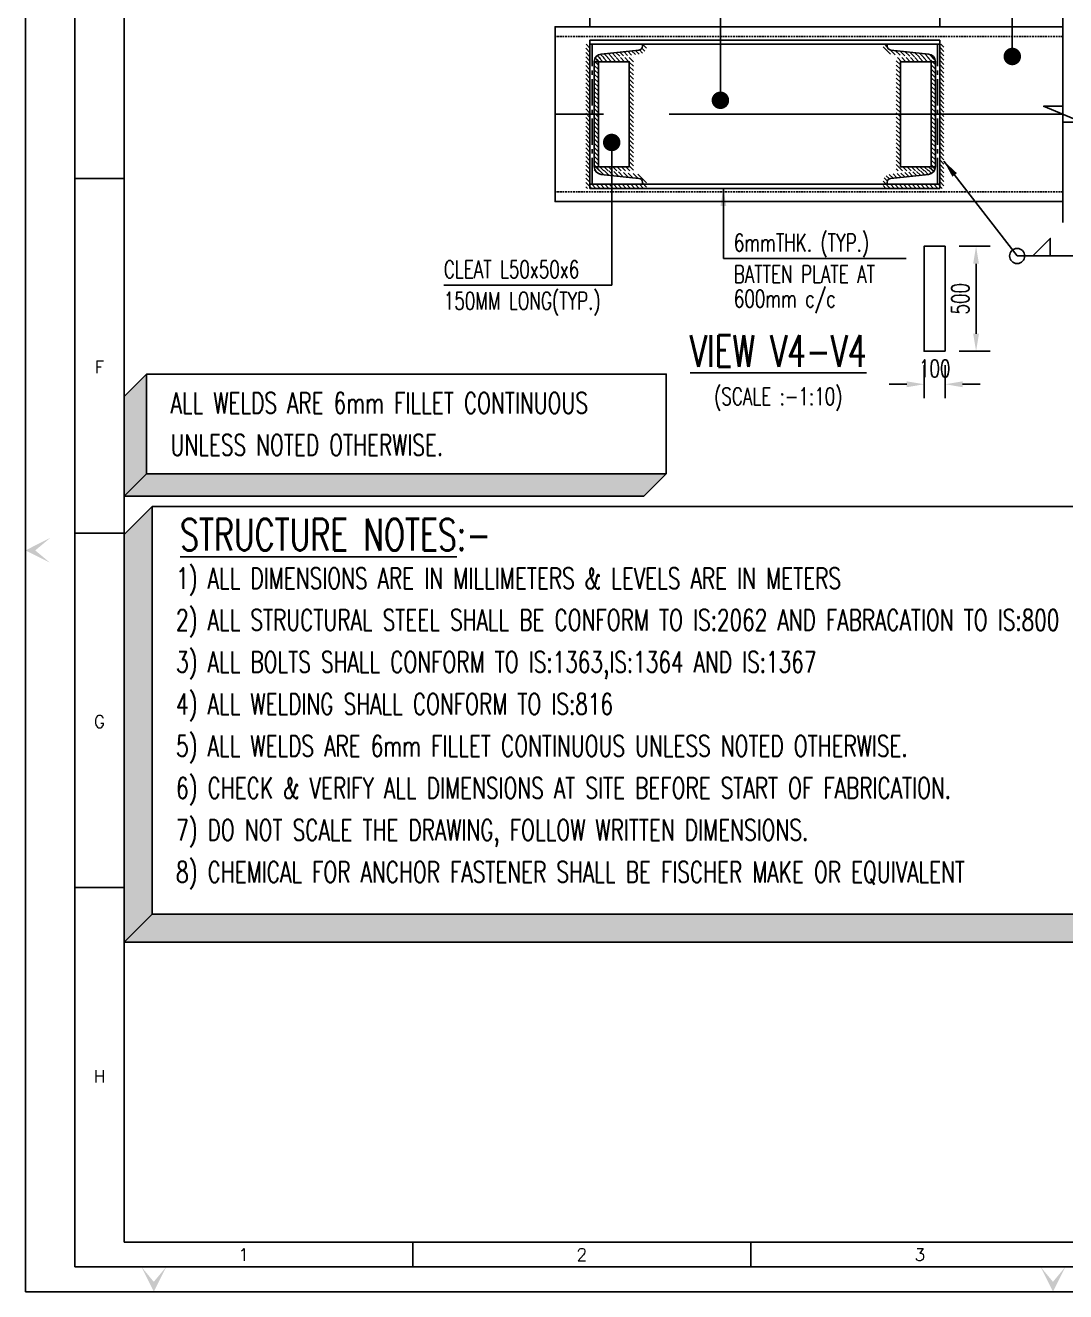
# Model space of a CAD drawing. Header units: inches. Extents: x 6 to 183294, y -48183 to 78918.
# Drawn here: x 6 to 14879, y 4 to 18103 of the extents above; entities that cross this region are included whole.
import ezdxf
from ezdxf.enums import TextEntityAlignment as Align

# ---------------------------------------------------------------- set-up
doc = ezdxf.new("R2010")
doc.units = ezdxf.units.IN
doc.header["$MEASUREMENT"] = 0
doc.header["$PDMODE"] = 35
doc.linetypes.add('CENTER2', pattern=[1.125, 0.75, -0.125, 0.125, -0.125])
doc.linetypes.add('HIDDEN', pattern=[0.375, 0.25, -0.125])
for name, color, linetype in [('PNA', 8, 'Continuous'), ('S-BASE PLATE', 3, 'Continuous'), ('S-BRECK LINE', 8, 'Continuous'), ('S-CENTER LINE', 8, 'CENTER2'), ('S-DIM-1', 5, 'Continuous'), ('S-ISMC', 2, 'Continuous'), ('S-TEXT', 2, 'Continuous'), ('S-TITIL', 6, 'Continuous'), ('S-WELD', 8, 'Continuous'), ('SCH-LINE', 7, 'Continuous'), ('ST', 4, 'Continuous'), ('TEXT NORMAL', 4, 'Continuous')]:
    doc.layers.add(name, color=color, linetype=linetype)
doc.styles.add('ROMANS', font='simplex.shx', dxfattribs={"width": 0.7})
doc.dimstyles.new('dim10', dxfattribs={"dimtxt": 250, "dimasz": 250, "dimexe": 200, "dimexo": 200, "dimgap": 100, "dimtad": 1, "dimdec": 0, "dimlfac": 0.1, "dimzin": 0, "dimdsep": 46, "dimtxsty": 'ROMANS', "dimcen": 0, "dimclrd": 5, "dimclre": 5, "dimclrt": 4, "dimadec": 0, "dimazin": 0, "dimtfac": 1, "dimtdec": 0, "dimtix": 1, "dimtofl": 0, "dimtmove": 2, "dimatfit": 3, "dimfxl": 0, "dimtolj": 1, "dimtzin": 0, "dimlwd": -1, "dimlwe": -1, "dimarcsym": 0})
doc.dimstyles.new('dim100', dxfattribs={"dimtxt": 250, "dimasz": 250, "dimexe": 200, "dimexo": 200, "dimgap": 100, "dimtad": 1, "dimdec": 0, "dimzin": 0, "dimdsep": 46, "dimtxsty": 'ROMANS', "dimcen": 0, "dimclrd": 5, "dimclre": 5, "dimclrt": 4, "dimadec": 0, "dimazin": 0, "dimtfac": 1, "dimtdec": 0, "dimtix": 1, "dimtofl": 0, "dimtmove": 2, "dimatfit": 3, "dimfxl": 0, "dimtolj": 1, "dimtzin": 0, "dimlwd": -1, "dimlwe": -1, "dimarcsym": 0})
doc.dimstyles.new('dim33.33', dxfattribs={"dimtxt": 250, "dimasz": 250, "dimexe": 200, "dimexo": 200, "dimgap": 100, "dimtad": 1, "dimdec": 0, "dimlfac": 0.333331, "dimzin": 0, "dimdsep": 46, "dimtxsty": 'ROMANS', "dimcen": 0, "dimclrd": 5, "dimclre": 5, "dimclrt": 4, "dimadec": 0, "dimazin": 0, "dimtfac": 1, "dimtdec": 0, "dimtix": 1, "dimtofl": 0, "dimtmove": 2, "dimatfit": 3, "dimfxl": 0, "dimtolj": 1, "dimtzin": 0, "dimlwd": -1, "dimlwe": -1, "dimarcsym": 0})
pattern_1 = [(315, (-28818.208, 12353.245), (30.93592, 30.93592), [])]
pattern_2 = [(315, (-31178.114, 12353.245), (30.93592, 30.93592), [])]

# ---------------------------------------------------------------- blocks, each defined once
blk = doc.blocks.new('FOLDER')
at = {"layer": 'PNA'}
for points in [[(-1250, 2500), (0, 0), (0, 1000)], [(1250, 2500), (0, 0), (0, 1000)]]:
    blk.add_solid(points, dxfattribs=at)
blk = doc.blocks.new('SHEET')
at = {"color": 1}
blk.add_line((762042, -118391, -8), (676135, -118391, -8), dxfattribs=at)
at = {"elevation": -8, "flags": 128}
blk.add_lwpolyline([(674017, -125881), (763101, -125881), (763101, -63214), (674017, -63214)], close=True, dxfattribs=at)
at = {"layer": 'PNA'}
for p, q in [((675076, -102021, -8), (676135, -102021, -8)), ((675076, -109621, -8), (676135, -109621, -8)), ((675076, -117221, -8), (676135, -117221, -8)), ((682323, -124822, -8), (682323, -125351, -8)), ((689570, -124822, -8), (689570, -125351, -8))]:
    blk.add_line(p, q, dxfattribs=at)
at = {"layer": 'PNA', "color": 1, "elevation": -8}
for points in [[(675076, -125351), (762572, -125351), (762572, -63743), (675076, -63743)], [(676135, -124822), (762042, -124822), (762042, -64273), (676135, -64273)]]:
    blk.add_lwpolyline(points, close=True, dxfattribs=at)
at = {"layer": 'PNA', "xscale": 0.2118545526379952, "yscale": 0.2118545526379952, "zscale": 0.2118545526379952, "rotation": 270}
blk.add_blockref('FOLDER', (674017, -109992, -8), dxfattribs=at)
at = {"layer": 'PNA', "xscale": 0.2118545530764889, "yscale": 0.2118545530764889, "zscale": 0.2118545530764889}
for p in [(676771, -125881, -8), (696049, -125881, -8)]:
    blk.add_blockref('FOLDER', p, dxfattribs=at)
at = {"layer": 'PNA', "style": 'ROMANS'}
for s, p in [('F', (675605, -106061, -8)), ('G', (675605, -113661, -8)), ('H', (675605, -121262, -8)), ('1', (678700, -125086, -8)), ('2', (685947, -125086, -8)), ('3', (693195, -125086, -8))]:
    blk.add_text(s, height=265, dxfattribs=at).set_placement(p, align=Align.MIDDLE)
blk = doc.blocks.new('*U42')
at = {"layer": 'S-CENTER LINE', "linetype": 'CENTER2', "ltscale": 750}
blk.add_line((383.6, 757.5), (383.6, 31.7), dxfattribs=at)
at = {"layer": 'S-ISMC', "color": 8, "linetype": 'HIDDEN', "ltscale": 10}
for p, q in [((272.7, 757.5), (272.7, 31.7)), ((494.5, 757.5), (494.5, 31.7))]:
    blk.add_line(p, q, dxfattribs=at)
at = {"layer": 'S-ISMC', "linetype": 'Continuous'}
blk.add_lwpolyline([(258.6, 757.5), (258.6, 31.7), (508.6, 31.7), (508.6, 757.5)], close=True, dxfattribs=at)
blk = doc.blocks.new('*U10')
at = {"layer": 'S-CENTER LINE', "linetype": 'CENTER2', "ltscale": 50}
blk.add_line((0, -100), (0, 100), dxfattribs=at)
at = {"layer": 'S-CENTER LINE', "linetype": 'CENTER2', "ltscale": 10}
blk.add_line((7.8, 0), (-7.8, 0), dxfattribs=at)
at = {"layer": 'S-ISMC', "color": 3}
blk.add_lwpolyline([(72, -97.2, 0.383864), (67, -91.7), (12.9, -86, -0.383864), (3, -75.1), (3, 75.1, -0.383864), (12.9, 86), (67, 91.7, 0.383864), (72, 97.2), (72, 100), (-3, 100), (-3, -100), (72, -100)], format="xyb", close=True, dxfattribs=at)
blk = doc.blocks.new('*D82')
at = {"layer": 'Defpoints', "color": 0, "transparency": 16777216}
for p in [(13078, 19128), (8078, 17893), (13078, 17893)]:
    blk.add_point(p, dxfattribs=at)
at = {"layer": 'S-DIM-1', "color": 5, "transparency": 16777216}
for p, q in [((8078, 18093), (8078, 19328)), ((13078, 18093), (13078, 19328)), ((8328, 19128), (12828, 19128))]:
    blk.add_line(p, q, dxfattribs=at)
for points in [[(8328, 19169), (8328, 19086), (8078, 19128)], [(12828, 19169), (12828, 19086), (13078, 19128)]]:
    blk.add_solid(points, dxfattribs=at)
at = {"layer": 'S-DIM-1', "color": 4, "transparency": 16777216, "insert": (10578, 19353), "char_height": 250, "attachment_point": 5, "style": 'ROMANS'}
blk.add_mtext('\\A1;500', dxfattribs=at)
blk = doc.blocks.new('*D83')
at = {"layer": 'Defpoints', "color": 0, "ltscale": 20, "transparency": 16777216}
for p in [(12856, 13445), (13156, 13445), (13156, 12973)]:
    blk.add_point(p, dxfattribs=at)
at = {"layer": 'S-DIM-1', "color": 5, "ltscale": 20, "transparency": 16777216}
for p, q in [((12856, 13245), (12856, 12773)), ((13156, 13245), (13156, 12773)), ((12606, 12973), (12356, 12973)), ((13406, 12973), (13656, 12973))]:
    blk.add_line(p, q, dxfattribs=at)
for points in [[(12606, 13015), (12606, 12931), (12856, 12973)], [(13406, 13015), (13406, 12931), (13156, 12973)]]:
    blk.add_solid(points, dxfattribs=at)
at = {"layer": 'S-DIM-1', "color": 4, "lineweight": -2, "ltscale": 20, "transparency": 16777216, "insert": (13006, 13198), "char_height": 250, "attachment_point": 5, "style": 'ROMANS'}
blk.add_mtext('\\A1;100', dxfattribs=at)
blk = doc.blocks.new('*D68')
at = {"layer": 'Defpoints', "color": 0, "ltscale": 20, "transparency": 16777216}
for p in [(13156, 14945), (13598, 14945), (13156, 13445)]:
    blk.add_point(p, dxfattribs=at)
at = {"layer": 'S-DIM-1', "color": 5, "ltscale": 20, "transparency": 16777216}
for p, q in [((13356, 14945), (13798, 14945)), ((13598, 13695), (13598, 14695)), ((13356, 13445), (13798, 13445))]:
    blk.add_line(p, q, dxfattribs=at)
for points in [[(13556, 14695), (13639, 14695), (13598, 14945)], [(13556, 13695), (13639, 13695), (13598, 13445)]]:
    blk.add_solid(points, dxfattribs=at)
at = {"layer": 'S-DIM-1', "color": 4, "lineweight": -2, "ltscale": 20, "transparency": 16777216, "insert": (13373, 14195), "char_height": 250, "attachment_point": 5, "rotation": 90, "style": 'ROMANS'}
blk.add_mtext('\\A1;500', dxfattribs=at)

msp = doc.modelspace()

# ---------------------------------------------------------------- hatches: boundary and pattern name
at = {"linetype": 'Continuous'}
for points in [[(1739.033, 13117.754), (1418.99, 12797.711), (1418.99, 11373.657), (8847.696, 11373.657), (9167.739, 11693.7), (1739.033, 11693.7)], [(1819.044, 11223.657), (1418.99, 10823.603), (1418.99, 4997.803), (16888.476, 4997.803), (17288.529, 5397.857), (1819.044, 5397.857)]]:
    msp.add_hatch(color=6, dxfattribs=at).paths.add_polyline_path(points)
at = {"layer": 'S-WELD'}
h = msp.add_hatch(dxfattribs=at)
h.set_pattern_fill('ANSI31', color=256, scale=350, angle=-90, style=0)
h.set_pattern_definition(pattern_1)
edge = h.paths.add_edge_path(flags=16)
edge.add_arc((8773.074, 15861.278), 55, 0, 84.000002)
edge.add_line((8778.823, 15915.977), (8237.576, 15972.864))
edge.add_arc((8249.074, 16082.261), 110, 180, 264.000002, ccw=False)
edge.add_line((8139.074, 16082.261), (8139.074, 17583.756))
edge.add_arc((8249.074, 17583.756), 110, 95.999998, 180, ccw=False)
edge.add_line((8237.576, 17693.153), (8778.823, 17750.04))
edge.add_arc((8773.074, 17804.739), 55, 275.999998, 360)
edge.add_line((8828.074, 17804.739), (8828.074, 17833.009))
edge.add_line((8828.074, 17833.009), (8078.074, 17833.009))
edge.add_line((8078.074, 17833.009), (8078.074, 15833.009))
edge.add_line((8078.074, 15833.009), (8828.074, 15833.009))
edge.add_line((8828.074, 15833.009), (8828.074, 15861.278))
edge = h.paths.add_edge_path()
edge.add_line((8888.074, 17833.009), (8018.074, 17833.009))
edge.add_line((8018.074, 17833.009), (8018.074, 15773.009))
edge.add_line((8018.074, 15773.009), (8888.074, 15773.009))
edge.add_line((8888.074, 15773.009), (8888.074, 15861.278))
edge.add_arc((8773.074, 15861.278), 115, 0, 84.000002)
edge.add_line((8785.095, 15975.648), (8243.848, 16032.535))
edge.add_arc((8249.074, 16082.261), 50, 180, 264.000002, ccw=False)
edge.add_line((8199.074, 16082.261), (8199.074, 17583.756))
edge.add_arc((8249.074, 17583.756), 50, 95.999998, 180, ccw=False)
edge.add_line((8243.848, 17633.482), (8785.095, 17690.369))
edge.add_arc((8773.074, 17804.739), 115, 275.999998, 360)
edge.add_line((8888.074, 17804.739), (8888.074, 17833.009))
h = msp.add_hatch(dxfattribs=at)
h.set_pattern_fill('ANSI31', color=256, scale=350, angle=-90, style=0)
h.set_pattern_definition(pattern_1)
edge = h.paths.add_edge_path(flags=16)
edge.add_arc((12383.074, 15861.278), 55, 455.999998, 540, ccw=False)
edge.add_line((12377.325, 15915.977), (12918.572, 15972.864))
edge.add_arc((12907.074, 16082.261), 110, 275.999998, 360)
edge.add_line((13017.074, 16082.261), (13017.074, 17583.756))
edge.add_arc((12907.074, 17583.756), 110, 360, 444.000002)
edge.add_line((12918.572, 17693.153), (12377.325, 17750.04))
edge.add_arc((12383.074, 17804.739), 55, 180, 264.000002, ccw=False)
edge.add_line((12328.074, 17804.739), (12328.074, 17833.009))
edge.add_line((12328.074, 17833.009), (13078.074, 17833.009))
edge.add_line((13078.074, 17833.009), (13078.074, 15833.009))
edge.add_line((13078.074, 15833.009), (12328.074, 15833.009))
edge.add_line((12328.074, 15833.009), (12328.074, 15861.278))
edge = h.paths.add_edge_path()
edge.add_line((12268.074, 17833.009), (13138.074, 17833.009))
edge.add_line((13138.074, 17833.009), (13138.074, 15773.009))
edge.add_line((13138.074, 15773.009), (12268.074, 15773.009))
edge.add_line((12268.074, 15773.009), (12268.074, 15861.278))
edge.add_arc((12383.074, 15861.278), 115, 455.999998, 540, ccw=False)
edge.add_line((12371.053, 15975.648), (12912.301, 16032.535))
edge.add_arc((12907.074, 16082.261), 50, 275.999998, 360)
edge.add_line((12957.074, 16082.261), (12957.074, 17583.756))
edge.add_arc((12907.074, 17583.756), 50, 360, 444.000002)
edge.add_line((12912.301, 17633.482), (12371.053, 17690.369))
edge.add_arc((12383.074, 17804.739), 115, 180, 264.000002, ccw=False)
edge.add_line((12268.074, 17804.739), (12268.074, 17833.009))
h = msp.add_hatch(dxfattribs=at)
h.set_pattern_fill('ANSI31', color=256, scale=350, angle=-90, style=0)
h.set_pattern_definition(pattern_2)
h.paths.add_polyline_path([(8139.074, 17643.009), (8699.074, 17643.009), (8699.074, 16023.009), (8139.074, 16023.009), (8139.074, 16082.261), (8639.074, 16082.261), (8639.074, 17583.009), (8139.074, 17583.009)])
h = msp.add_hatch(dxfattribs=at)
h.set_pattern_fill('ANSI31', color=256, scale=350, angle=-90, style=0)
h.set_pattern_definition(pattern_2)
h.paths.add_polyline_path([(13017.074, 17643.009), (12457.074, 17643.009), (12457.074, 16023.009), (13017.074, 16023.009), (13017.074, 16082.261), (12517.074, 16082.261), (12517.074, 17583.009), (13017.074, 17583.009)])

# ---------------------------------------------------------------- linework, layer by layer
at = {"lineweight": -2, "ltscale": 20}
for p, q in [((1739.033, 11693.7), (1418.99, 11373.657)), ((1819.044, 5397.857), (1418.99, 4997.803))]:
    msp.add_line(p, q, dxfattribs=at)
for points in [[(1739.033, 13117.754), (1418.99, 12797.711), (1418.99, 11373.657), (8847.696, 11373.657), (9167.739, 11693.7), (1739.033, 11693.7), (1739.033, 13117.754)], [(1819.044, 11223.657), (1418.99, 10823.603), (1418.99, 4997.803), (16888.476, 4997.803), (17288.529, 5397.857), (1819.044, 5397.857), (1819.044, 11223.657)]]:
    msp.add_lwpolyline(points, dxfattribs=at)
at = {"layer": 'S-BASE PLATE', "color": 3, "ltscale": 2}
for points in [[(13078.074, 17893.009), (8078.074, 17893.009), (8078.074, 17833.009), (13078.074, 17833.009)], [(13078.074, 15773.009), (8078.074, 15773.009), (8078.074, 15833.009), (13078.074, 15833.009)], [(13155.681, 13445.083), (13155.681, 14945.083), (12855.681, 14945.083), (12855.681, 13445.083)]]:
    msp.add_lwpolyline(points, close=True, dxfattribs=at)
at = {"layer": 'S-BRECK LINE'}
msp.add_lwpolyline([(14836.644, 18383.009), (14836.644, 16945.824), (14561.896, 16945.824), (15111.391, 16720.193), (14836.644, 16720.193), (14836.644, 15283.009)], dxfattribs=at)
at = {"layer": 'SCH-LINE'}
for points in [[(1739.033, 13117.754), (9167.739, 13117.754), (9167.739, 11693.7), (1739.033, 11693.7)], [(17288.529, 11223.657), (1819.044, 11223.657), (1819.044, 5397.857), (17288.529, 5397.857)]]:
    msp.add_lwpolyline(points, close=True, dxfattribs=at)
at = {"layer": 'ST', "color": 4}
for points in [[(8139.074, 16083.009), (8639.074, 16083.009), (8639.074, 17583.009), (8139.074, 17583.009)], [(13017.074, 16083.009), (12517.074, 16083.009), (12517.074, 17583.009), (13017.074, 17583.009)]]:
    msp.add_lwpolyline(points, close=True, dxfattribs=at)
for points in [[(8199.074, 17583.009), (8199.074, 16083.009)], [(12957.074, 17583.009), (12957.074, 16083.009)]]:
    msp.add_lwpolyline(points, dxfattribs=at)
at = {"layer": 'TEXT NORMAL', "elevation": 0}
msp.add_lwpolyline([(14408.204, 14806.768), (14658.204, 14806.768), (14658.204, 15056.768), (14408.204, 14806.768)], dxfattribs=at)
at = {"layer": 'TEXT NORMAL'}
msp.add_circle((14185.232, 14806.768, 0), 107.662, dxfattribs=at)

# ---------------------------------------------------------------- block references
at = {"xscale": 0.6667775899993817, "yscale": 0.6667775899993817, "zscale": 0.6667775899993817}
msp.add_blockref('SHEET', (-449412.721, 83938.595, 5.014), dxfattribs=at)
at = {"layer": 'S-ISMC', "linetype": 'Continuous', "xscale": 10, "yscale": 10, "zscale": 10, "rotation": 270}
msp.add_blockref('*U42', (7261.543, 20669.375), dxfattribs=at)
at = {"layer": 'S-ISMC', "yscale": 10, "zscale": 10}
for p, xscale in [((8108.574, 16833.009), 10), ((13047.574, 16833.009), -10)]:
    msp.add_blockref('*U10', p, dxfattribs=dict(at, xscale=xscale))

# ---------------------------------------------------------------- texts
at = {"color": 4, "style": 'ROMANS', "width": 0.7}
for s, p in [('CLEAT L50x50x6', (5989.443, 14614.597, 36653286.199)), ('150MM LONG(TYP.)', (5989.443, 14164.597, 36653286.199))]:
    msp.add_text(s, height=250, dxfattribs=at).set_placement(p, align=Align.MIDDLE_LEFT)
at = {"layer": 'S-DIM-1', "color": 4, "linetype": 'Continuous', "style": 'ROMANS', "width": 0.7}
for s, p in [('6mmTHK. (TYP.)', (10135.227, 14996.286)), ('BATTEN PLATE AT', (10135.227, 14546.286)), ('600mm c/c', (10135.227, 14196.286))]:
    msp.add_text(s, height=250, dxfattribs=at).set_placement(p, align=Align.MIDDLE_LEFT)
at = {"layer": 'S-TEXT', "style": 'ROMANS', "width": 0.7}
for s, height, p in [('ALL WELDS ARE 6mm FILLET CONTINUOUS', 300, (2081.892, 12705.727)), ('UNLESS NOTED OTHERWISE.', 300, (2081.892, 12105.727)), ('1) ALL DIMENSIONS ARE IN MILLIMETERS & LEVELS ARE IN METERS', 299.99995, (2161.902, 10201.541)), ('2) ALL STRUCTURAL STEEL SHALL BE CONFORM TO IS:2062 AND FABRACATION TO IS:800', 299.99995, (2161.902, 9601.541)), ('3) ALL BOLTS SHALL CONFORM TO IS:1363,IS:1364 AND IS:1367', 299.99995, (2161.902, 9001.542)), ('4) ALL WELDING SHALL CONFORM TO IS:816', 299.99995, (2161.902, 8401.542)), ('5) ALL WELDS ARE 6mm FILLET CONTINUOUS UNLESS NOTED OTHERWISE.', 299.99995, (2161.902, 7801.542)), ('6) CHECK & VERIFY ALL DIMENSIONS AT SITE BEFORE START OF FABRICATION.', 299.99995, (2161.902, 7201.542)), ('7) DO NOT SCALE THE DRAWING, FOLLOW WRITTEN DIMENSIONS.', 299.99995, (2161.902, 6601.542)), ('8) CHEMICAL FOR ANCHOR FASTENER SHALL BE FISCHER MAKE OR EQUIVALENT', 299.99995, (2161.902, 6001.542))]:
    msp.add_text(s, height=height, dxfattribs=at).set_placement(p, align=Align.MIDDLE_LEFT)
msp.add_text('(SCALE :-1:10)', height=250, dxfattribs=at).set_placement((10770.75, 12799.412), align=Align.MIDDLE_CENTER)
at = {"layer": 'S-TITIL', "style": 'ROMANS', "width": 0.7}
msp.add_text('%%UVIEW V4-V4', height=450, dxfattribs=at).set_placement((10770.75, 13449.412), align=Align.MIDDLE_CENTER)
msp.add_text('%%USTRUCTURE NOTES%%U:-', height=450, dxfattribs=at).set_placement((2219.044, 10823.657), align=Align.MIDDLE_LEFT)

# ---------------------------------------------------------------- dimensions: what is measured, and where the dimension line sits
at = {"layer": 'S-DIM-1'}
dim = msp.add_linear_dim(base=(13078.074, 19127.579), p1=(8078.074, 17893.009), p2=(13078.074, 17893.009), dimstyle='dim10', dxfattribs=at)
dim.commit()
dim.dimension.update_dxf_attribs({"geometry": '*D82', "text_midpoint": (10578.074, 19352.579)})
at = {"layer": 'S-DIM-1', "lineweight": -2, "ltscale": 20}
dim = msp.add_linear_dim(base=(13597.681, 14945.083), p1=(13155.681, 13445.083), p2=(13155.681, 14945.083), angle=90, dimstyle='dim33.33', dxfattribs=at)
dim.commit()
dim.dimension.update_dxf_attribs({"geometry": '*D68', "text_midpoint": (13372.681, 14195.083)})
dim = msp.add_linear_dim(base=(13155.681, 12972.944), p1=(12855.681, 13445.083), p2=(13155.681, 13445.083), dimstyle='dim33.33', dxfattribs=at)
dim.commit()
dim.dimension.update_dxf_attribs({"geometry": '*D83', "text_midpoint": (13005.681, 13197.944)})

# ---------------------------------------------------------------- leaders
at = {"layer": 'S-DIM-1'}
for points in [[(14115.755, 17658.009), (14115.755, 18786.22), (16740.124, 18786.22)], [(9942.582, 17031.57), (9942.582, 18536.22), (12566.95, 18536.22)], [(8389.074, 16428.997), (8389.074, 14389.597), (5989.443, 14389.597)]]:
    msp.add_leader(points, dimstyle='dim10', override={"dimldrblk": 'Dot'}, dxfattribs=at)
at = {"layer": 'S-DIM-1', "linetype": 'ByBlock'}
msp.add_leader([(13138.427, 16163.048), (14185.232, 14806.768), (16365.633, 14806.768)], dimstyle='dim10', dxfattribs=at)
at = {"layer": 'S-DIM-1', "ltscale": 10}
msp.add_leader([(9985.227, 15773.009), (9985.227, 14771.286), (12597.638, 14771.286)], dimstyle='dim100', dxfattribs=at)

doc.saveas('drawing.dxf')
